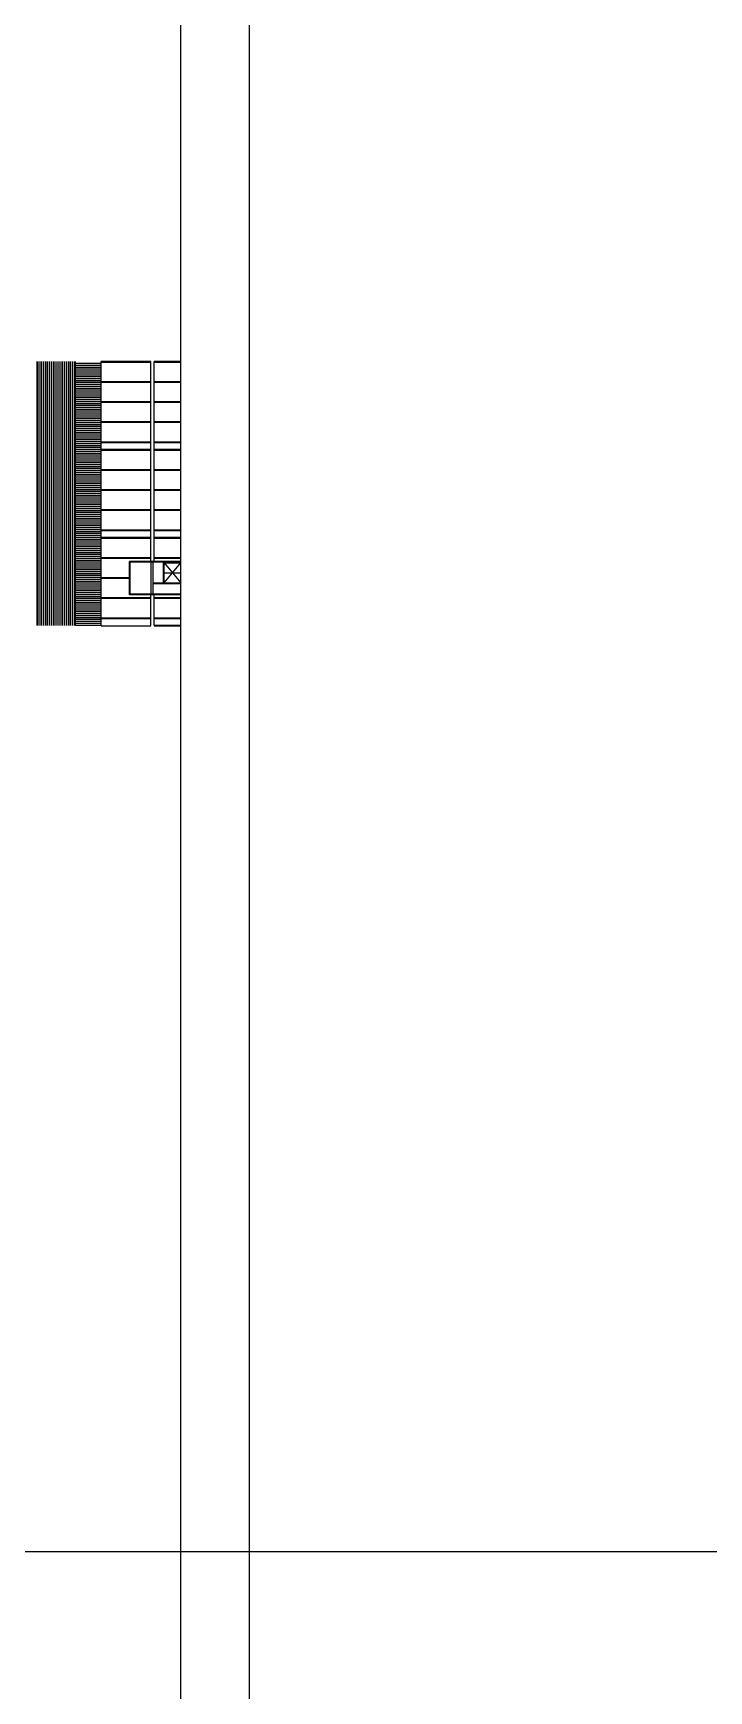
# Model space of a CAD drawing. Header units: millimetres. Extents: x -1 to 12300, y -1929 to 2470.
# Drawn here: x 5996.3 to 6097.3, y -1317.8 to -1069.9 of the extents above; entities that cross this region are included whole.
import ezdxf

# ---------------------------------------------------------------- set-up
doc = ezdxf.new("R2010")
doc.units = ezdxf.units.MM
for name, color, linetype in [('0autopista', 200, 'Continuous'), ('_alçat', 7, 'Continuous'), ('_alçat2', 7, 'Continuous'), ('fluxes', 9, 'Continuous')]:
    doc.layers.add(name, color=color, linetype=linetype)
doc.layers.add('viewport', color=241, linetype='Continuous', plot=False)

msp = doc.modelspace()

# ---------------------------------------------------------------- hatches: boundary and pattern name
at = {"layer": '_alçat'}
h = msp.add_hatch(dxfattribs=at)
h.set_pattern_fill('ANSI31', color=256, scale=0.09, angle=135)
h.set_pattern_definition([(270, (6000.7628, -1148.95062), (0.28575, -8e-17), [])])
h.paths.add_polyline_path([(5996.891, -1158.52), (6002.658, -1158.52), (6002.658, -1119.02), (5996.891, -1119.02)])
h = msp.add_hatch(dxfattribs=at)
h.set_pattern_fill('ANSI31', color=256, scale=0.09, angle=45)
h.set_pattern_definition([(180, (6004.5977, -1139.58096), (-6e-17, -0.28575), [])])
h.paths.add_polyline_path([(6002.658, -1158.52), (6006.484, -1158.52), (6006.484, -1119.02), (6002.658, -1119.02)])

# ---------------------------------------------------------------- linework, layer by layer
at = {"layer": '0autopista'}
msp.add_line((5948.39, -1297), (6524.39, -1297), dxfattribs=at)
at = {"layer": '_alçat'}
for p, q in [((6015.791, -1148.937), (6018.391, -1148.937)), ((6015.791, -1152.149), (6015.791, -1149.037)), ((6015.891, -1152.149), (6015.891, -1149.137)), ((6015.891, -1149.137), (6017.141, -1150.643)), ((6017.141, -1150.643), (6018.391, -1149.137)), ((6014.191, -1152.249), (6018.391, -1152.249)), ((6015.891, -1150.643), (6018.391, -1150.643)), ((6015.891, -1152.149), (6017.141, -1150.643)), ((6017.141, -1150.643), (6018.391, -1152.149))]:
    msp.add_line(p, q, dxfattribs=at)
at = {"layer": '_alçat2'}
for p, q in [((5996.891, -1158.52), (5996.891, -1119.02)), ((6002.658, -1158.52), (6002.658, -1119.02)), ((6006.484, -1158.52), (6006.484, -1119.02)), ((6006.484, -1119.02), (6006.484, -1119.02)), ((6013.891, -1119.02), (6006.484, -1119.02)), ((6006.484, -1119.12), (6013.891, -1119.12)), ((6013.891, -1148.937), (6013.891, -1119.02)), ((6018.391, -1119.02), (6014.391, -1119.02)), ((6014.391, -1148.937), (6014.391, -1119.02)), ((6014.391, -1119.12), (6018.391, -1119.12)), ((6018.391, -1380.7), (6018.391, -1118.02)), ((6013.891, -1122.062), (6006.484, -1122.062)), ((6013.891, -1122.112), (6006.484, -1122.112)), ((6013.891, -1122.162), (6006.484, -1122.162)), ((6018.391, -1122.062), (6014.391, -1122.062)), ((6018.391, -1122.112), (6014.391, -1122.112)), ((6018.391, -1122.162), (6014.391, -1122.162)), ((6013.891, -1125.054), (6006.484, -1125.054)), ((6013.891, -1125.104), (6006.484, -1125.104)), ((6013.891, -1125.154), (6006.484, -1125.154)), ((6018.391, -1125.054), (6014.391, -1125.054)), ((6018.391, -1125.104), (6014.391, -1125.104)), ((6018.391, -1125.154), (6014.391, -1125.154)), ((6013.891, -1128.045), (6006.484, -1128.045)), ((6013.891, -1128.095), (6006.484, -1128.095)), ((6013.891, -1128.145), (6006.484, -1128.145)), ((6018.391, -1128.045), (6014.391, -1128.045)), ((6018.391, -1128.095), (6014.391, -1128.095)), ((6018.391, -1128.145), (6014.391, -1128.145)), ((6013.891, -1131.087), (6006.484, -1131.087)), ((6013.891, -1131.187), (6006.484, -1131.187)), ((6013.891, -1132.187), (6006.484, -1132.187)), ((6006.484, -1132.287), (6013.891, -1132.287)), ((6018.391, -1131.087), (6014.391, -1131.087)), ((6018.391, -1131.187), (6014.391, -1131.187)), ((6018.391, -1132.187), (6014.391, -1132.187)), ((6014.391, -1132.287), (6018.391, -1132.287)), ((6013.891, -1135.229), (6006.484, -1135.229)), ((6013.891, -1135.279), (6006.484, -1135.279)), ((6018.391, -1135.229), (6014.391, -1135.229)), ((6018.391, -1135.279), (6014.391, -1135.279)), ((6013.891, -1135.329), (6006.484, -1135.329)), ((6018.391, -1135.329), (6014.391, -1135.329)), ((6013.891, -1138.22), (6006.484, -1138.22)), ((6013.891, -1138.27), (6006.484, -1138.27)), ((6013.891, -1138.32), (6006.484, -1138.32)), ((6018.391, -1138.22), (6014.391, -1138.22)), ((6018.391, -1138.27), (6014.391, -1138.27)), ((6018.391, -1138.32), (6014.391, -1138.32)), ((6013.891, -1141.212), (6006.484, -1141.212)), ((6013.891, -1141.262), (6006.484, -1141.262)), ((6013.891, -1141.312), (6006.484, -1141.312)), ((6018.391, -1141.212), (6014.391, -1141.212)), ((6018.391, -1141.262), (6014.391, -1141.262)), ((6018.391, -1141.312), (6014.391, -1141.312)), ((6013.891, -1144.254), (6006.484, -1144.254)), ((6013.891, -1144.354), (6006.484, -1144.354)), ((6018.391, -1144.254), (6014.391, -1144.254)), ((6018.391, -1144.354), (6014.391, -1144.354)), ((6013.891, -1145.354), (6006.484, -1145.354)), ((6006.484, -1145.354), (6013.891, -1145.354)), ((6006.484, -1145.454), (6013.891, -1145.454)), ((6018.391, -1145.354), (6014.391, -1145.354)), ((6014.391, -1145.354), (6018.391, -1145.354)), ((6014.391, -1145.454), (6018.391, -1145.454)), ((6013.891, -1148.395), (6006.484, -1148.395)), ((6013.891, -1148.445), (6006.484, -1148.445)), ((6013.891, -1148.495), (6006.484, -1148.495)), ((6018.391, -1148.937), (6010.691, -1148.937)), ((6010.691, -1153.937), (6010.691, -1148.937)), ((6018.391, -1149.037), (6010.791, -1149.037)), ((6010.791, -1153.837), (6010.791, -1149.037)), ((6013.891, -1149.037), (6013.891, -1153.837)), ((6014.191, -1149.037), (6014.191, -1153.837)), ((6018.391, -1148.395), (6014.391, -1148.395)), ((6018.391, -1148.445), (6014.391, -1148.445)), ((6018.391, -1148.495), (6014.391, -1148.495)), ((6015.891, -1149.037), (6018.391, -1149.037)), ((6015.891, -1149.137), (6018.391, -1149.137)), ((6010.691, -1151.387), (6006.484, -1151.387)), ((6010.691, -1151.437), (6006.484, -1151.437)), ((6010.691, -1151.487), (6006.484, -1151.487)), ((6014.191, -1152.149), (6018.391, -1152.149)), ((6013.891, -1154.379), (6006.484, -1154.379)), ((6013.891, -1154.429), (6006.484, -1154.429)), ((6013.891, -1154.479), (6006.484, -1154.479)), ((6018.391, -1153.937), (6010.691, -1153.937)), ((6018.391, -1153.837), (6010.791, -1153.837)), ((6013.891, -1158.52), (6013.891, -1153.937)), ((6014.391, -1158.52), (6014.391, -1153.937)), ((6018.391, -1154.379), (6014.391, -1154.379)), ((6018.391, -1154.429), (6014.391, -1154.429)), ((6018.391, -1154.479), (6014.391, -1154.479)), ((6013.891, -1157.42), (6006.484, -1157.42)), ((6013.891, -1157.52), (6006.484, -1157.52)), ((6013.891, -1157.52), (6006.484, -1157.52)), ((6018.391, -1157.42), (6014.391, -1157.42)), ((6018.391, -1157.52), (6014.391, -1157.52)), ((6018.391, -1157.52), (6014.391, -1157.52)), ((6013.891, -1158.62), (6006.484, -1158.62)), ((6018.391, -1158.52), (6014.391, -1158.52)), ((6018.391, -1158.52), (6014.391, -1158.52)), ((6018.391, -1158.62), (6014.391, -1158.62))]:
    msp.add_line(p, q, dxfattribs=at)
at = {"layer": 'fluxes'}
msp.add_line((6018.391, -1118.02), (6018.391, -560.669), dxfattribs=at)
at = {"layer": 'viewport'}
msp.add_lwpolyline([(6441.12, -1473.247), (6441.12, -295.747), (6028.62, -295.747), (6028.62, -1473.247)], close=True, dxfattribs=at)

doc.saveas('drawing.dxf')
